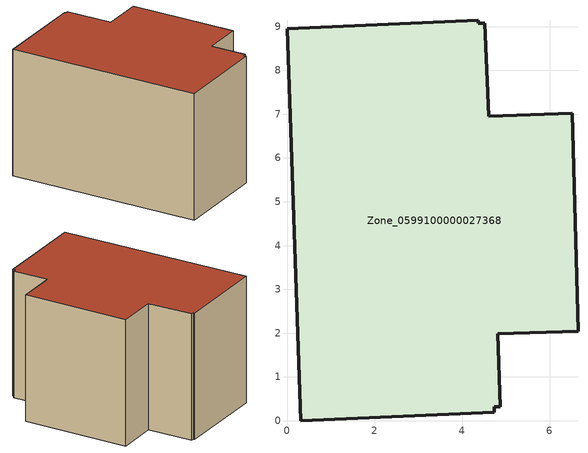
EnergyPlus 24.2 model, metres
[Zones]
Zone_0599100000027368
 floor ground (C_G): 6.65,2.04 4.82,1.98 4.88,0.32 4.73,0.31 4.74,0.18 0.31,0 0,8.96 4.37,9.14 4.37,9.07 4.51,9.08 4.61,6.95 6.52,7.02 z0
 wall outside (C_F): 4.37,9.14 0,8.96 0.31,0 4.74,0.18 4.73,0.31 4.88,0.32 4.82,1.98 6.65,2.04 6.52,7.02 4.61,6.95 4.51,9.08 4.37,9.07 4.37,9.14 z0:5.92
 roof outside (C_R): 4.74,0.18 4.73,0.31 4.88,0.32 4.82,1.98 6.65,2.04 6.52,7.02 4.61,6.95 4.51,9.08 4.37,9.07 4.37,9.14 0,8.96 0.31,0 z5.92
[BUILDING]
Pand.0599100000027368: North Axis=0; Terrain=City; Loads Convergence Tolerance Value=0.04; Temperature Convergence Tolerance Value=0.4; Solar Distribution=FullExterior; Maximum Number of Warmup Days=25; Minimum Number of Warmup Days=1
[Site:Location]
Rotterdam.The.Hague.AP_ZH_NLD Design_Conditions: Latitude=51.96; Longitude=4.45; Time Zone=1; Elevation=-4.5
[SITE:GROUNDTEMPERATURE:BUILDINGSURFACE]
18, 18, 18, 18, 18, 18, 18, 18, 18, 18, 18, 18
[MATERIAL] Thermal Absorptance=0.9; Solar Absorptance=0.7; Visible Absorptance=0.7
Name | Roughness | Thickness | Conductivity | Density | Specific Heat
G.TC.1946-1964 | MediumSmooth | 0.15 | 1 | 540 | 1210
F.TC.1946-1964 | Rough | 0.3 | 0.857143 | 1920 | 840
R.TC.1946-1964 | MediumRough | 0.2 | 0.235294 | 1500 | 1000
[CONSTRUCTION]
C_G: G.TC.1946-1964
C_F: F.TC.1946-1964
C_R: R.TC.1946-1964
[ZONE]
Zone_0599100000027368: Type=1; Multiplier=1; Ceiling Height=Autocalculate; Volume=Autocalculate; Floor Area=autocalculate; Part of Total Floor Area=Yes
[ZONEINFILTRATION:DESIGNFLOWRATE]
Infil_Zone_0599100000027368: Zone or ZoneList or Space or SpaceList=Zone_0599100000027368; Schedule=AlwaysOn; Design Flow Rate Calculation Method=Flow/Area; Flow Rate per Floor Area=0.003; Constant Term Coefficient=1; Temperature Term Coefficient=0; Velocity Term Coefficient=0; Velocity Squared Term Coefficient=0
[HVACTEMPLATE:ZONE:IDEALLOADSAIRSYSTEM]
Zone_0599100000027368: Maximum Heating Supply Air Temperature=50; Minimum Cooling Supply Air Temperature=13; Maximum Heating Supply Air Humidity Ratio=0.0156; Minimum Cooling Supply Air Humidity Ratio=0.0077; Heating Limit=NoLimit; Cooling Limit=NoLimit; Dehumidification Control Type=ConstantSensibleHeatRatio; Cooling Sensible Heat Ratio=0.7; Dehumidification Setpoint=60; Humidification Control Type=None; Humidification Setpoint=30; Outdoor Air Method=None; Outdoor Air Flow Rate per Person=0.00944; Outdoor Air Flow Rate per Zone Floor Area=0; Outdoor Air Flow Rate per Zone=0; Demand Controlled Ventilation Type=None; Outdoor Air Economizer Type=NoEconomizer; Heat Recovery Type=None; Sensible Heat Recovery Effectiveness=0.7; Latent Heat Recovery Effectiveness=0.65
[ZONECONTROL:THERMOSTAT]
ThermostatControl_Zone_0599100000027368: Zone or ZoneList=Zone_0599100000027368; Control Type Schedule=DualSetpointControlType; Control 1=Thermostat_Zone_0599100000027368; Temperature Difference Between Cutout And Setpoint=0
[THERMOSTATSETPOINT:DUALSETPOINT]
Thermostat_Zone_0599100000027368: Heating Setpoint Temperature Schedule=HeatingSetpoint_Zone_0599100000027368; Cooling Setpoint Temperature Schedule=CoolingSetpoint_Zone_0599100000027368
[SCHEDULE:COMPACT]
HeatingSetpoint_Zone_0599100000027368: Through: 12/31, For: AllDays, Until: 24:00, 21
CoolingSetpoint_Zone_0599100000027368: Through: 12/31, For: AllDays, Until: 24:00, 24
DualSetpointControlType: Through: 12/31, For: AllDays, Until: 24:00, 4
AlwaysOn: Through: 12/31, For: AllDays, Until: 24:00, 1
